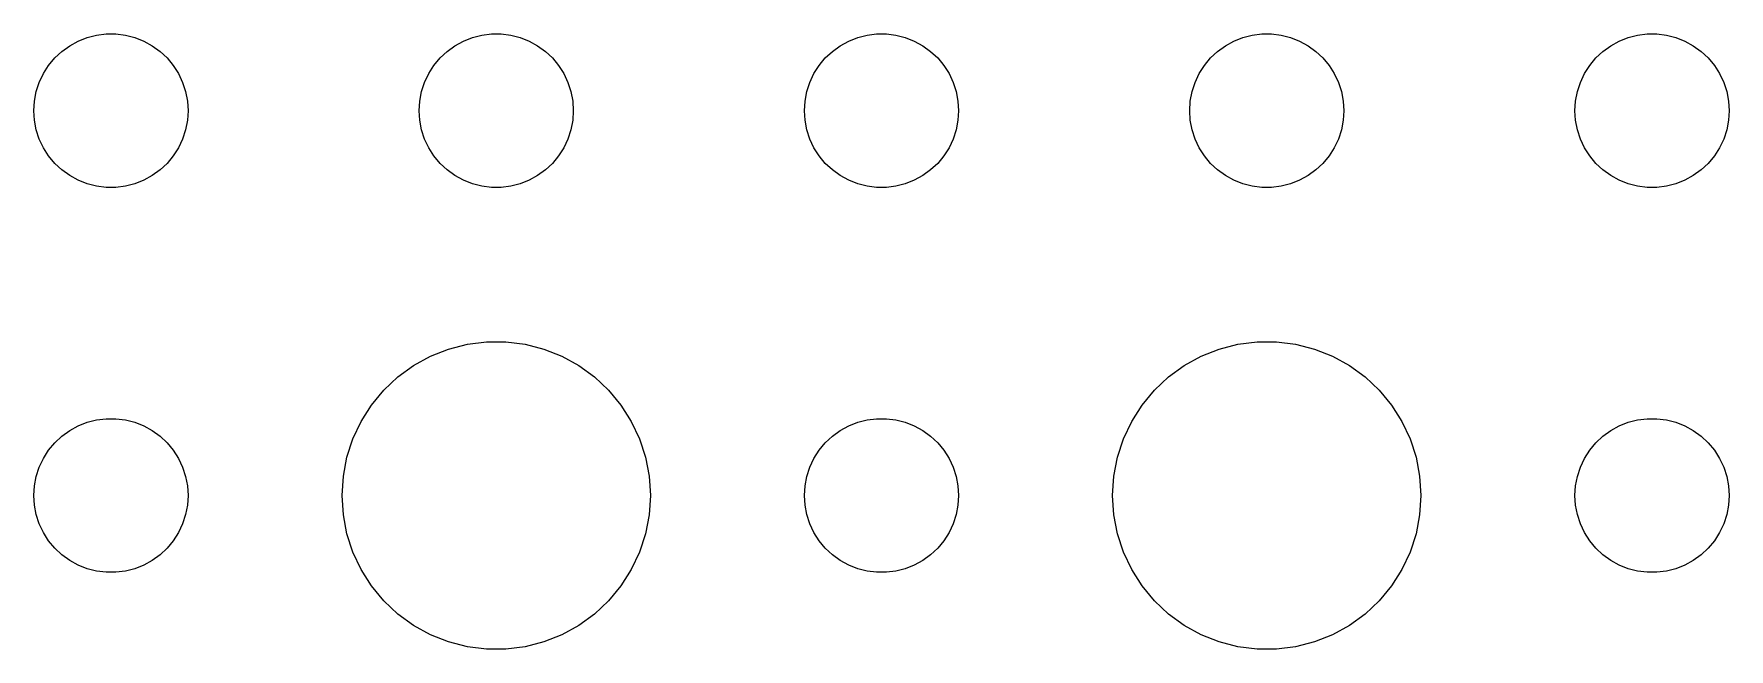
# Model space of a CAD drawing. Header units: metres. Extents: x -142 to 142, y -142 to 142.
# Drawn here: x 36 to 69, y 72.01 to 84 of the extents above; entities that cross this region are included whole.
import ezdxf

# ---------------------------------------------------------------- set-up
doc = ezdxf.new("R2010")
doc.units = ezdxf.units.M

msp = doc.modelspace()

# ---------------------------------------------------------------- linework, layer by layer
for p, q in [((36.6963, 83.7665), (36.8613, 83.8572)), ((36.8613, 83.8572), (37.0365, 83.9266)), ((37.0365, 83.9266), (37.2189, 83.9734)), ((37.2189, 83.9734), (37.4058, 83.997)), ((37.4058, 83.997), (37.5942, 83.997)), ((37.5942, 83.997), (37.7811, 83.9734)), ((37.7811, 83.9734), (37.9635, 83.9266)), ((37.9635, 83.9266), (38.1387, 83.8572)), ((38.1387, 83.8572), (38.3037, 83.7665)), ((44.1963, 83.7665), (44.3613, 83.8572)), ((44.3613, 83.8572), (44.5365, 83.9266)), ((44.5365, 83.9266), (44.7189, 83.9734)), ((44.7189, 83.9734), (44.9058, 83.997)), ((44.9058, 83.997), (45.0942, 83.997)), ((45.0942, 83.997), (45.2811, 83.9734)), ((45.2811, 83.9734), (45.4635, 83.9266)), ((45.4635, 83.9266), (45.6387, 83.8572)), ((45.6387, 83.8572), (45.8037, 83.7665)), ((51.6963, 83.7665), (51.8613, 83.8572)), ((51.8613, 83.8572), (52.0365, 83.9266)), ((52.0365, 83.9266), (52.2189, 83.9734)), ((52.2189, 83.9734), (52.4058, 83.997)), ((52.4058, 83.997), (52.5942, 83.997)), ((52.5942, 83.997), (52.7811, 83.9734)), ((52.7811, 83.9734), (52.9635, 83.9266)), ((52.9635, 83.9266), (53.1387, 83.8572)), ((53.1387, 83.8572), (53.3037, 83.7665)), ((59.1963, 83.7665), (59.3613, 83.8572)), ((59.3613, 83.8572), (59.5365, 83.9266)), ((59.5365, 83.9266), (59.7189, 83.9734)), ((59.7189, 83.9734), (59.9058, 83.997)), ((59.9058, 83.997), (60.0942, 83.997)), ((60.0942, 83.997), (60.2811, 83.9734)), ((60.2811, 83.9734), (60.4635, 83.9266)), ((60.4635, 83.9266), (60.6387, 83.8572)), ((60.6387, 83.8572), (60.8037, 83.7665)), ((66.6963, 83.7665), (66.8613, 83.8572)), ((66.8613, 83.8572), (67.0365, 83.9266)), ((67.0365, 83.9266), (67.2189, 83.9734)), ((67.2189, 83.9734), (67.4058, 83.997)), ((67.4058, 83.997), (67.5942, 83.997)), ((67.5942, 83.997), (67.7811, 83.9734)), ((67.7811, 83.9734), (67.9635, 83.9266)), ((67.9635, 83.9266), (68.1387, 83.8572)), ((68.1387, 83.8572), (68.3037, 83.7665)), ((36.2865, 83.3817), (36.4065, 83.5268)), ((36.4065, 83.5268), (36.5439, 83.6558)), ((36.5439, 83.6558), (36.6963, 83.7665)), ((38.3037, 83.7665), (38.4561, 83.6558)), ((38.4561, 83.6558), (38.5934, 83.5268)), ((38.5934, 83.5268), (38.7135, 83.3817)), ((43.7865, 83.3817), (43.9065, 83.5268)), ((43.9065, 83.5268), (44.0439, 83.6558)), ((44.0439, 83.6558), (44.1963, 83.7665)), ((45.8037, 83.7665), (45.9561, 83.6558)), ((45.9561, 83.6558), (46.0934, 83.5268)), ((46.0934, 83.5268), (46.2135, 83.3817)), ((51.2865, 83.3817), (51.4065, 83.5268)), ((51.4065, 83.5268), (51.5439, 83.6558)), ((51.5439, 83.6558), (51.6963, 83.7665)), ((53.3037, 83.7665), (53.4561, 83.6558)), ((53.4561, 83.6558), (53.5934, 83.5268)), ((53.5934, 83.5268), (53.7135, 83.3817)), ((58.7865, 83.3817), (58.9065, 83.5268)), ((58.9065, 83.5268), (59.0439, 83.6558)), ((59.0439, 83.6558), (59.1963, 83.7665)), ((60.8037, 83.7665), (60.9561, 83.6558)), ((60.9561, 83.6558), (61.0934, 83.5268)), ((61.0934, 83.5268), (61.2135, 83.3817)), ((66.2865, 83.3817), (66.4065, 83.5268)), ((66.4065, 83.5268), (66.5439, 83.6558)), ((66.5439, 83.6558), (66.6963, 83.7665)), ((68.3037, 83.7665), (68.4561, 83.6558)), ((68.4561, 83.6558), (68.5934, 83.5268)), ((68.5934, 83.5268), (68.7135, 83.3817)), ((36.1053, 83.0522), (36.1855, 83.2226)), ((36.1855, 83.2226), (36.2865, 83.3817)), ((38.7135, 83.3817), (38.8145, 83.2226)), ((38.8145, 83.2226), (38.8947, 83.0522)), ((43.6053, 83.0522), (43.6855, 83.2226)), ((43.6855, 83.2226), (43.7865, 83.3817)), ((46.2135, 83.3817), (46.3145, 83.2226)), ((46.3145, 83.2226), (46.3947, 83.0522)), ((51.1053, 83.0522), (51.1855, 83.2226)), ((51.1855, 83.2226), (51.2865, 83.3817)), ((53.7135, 83.3817), (53.8145, 83.2226)), ((53.8145, 83.2226), (53.8947, 83.0522)), ((58.6053, 83.0522), (58.6855, 83.2226)), ((58.6855, 83.2226), (58.7865, 83.3817)), ((61.2135, 83.3817), (61.3145, 83.2226)), ((61.3145, 83.2226), (61.3947, 83.0522)), ((66.1053, 83.0522), (66.1855, 83.2226)), ((66.1855, 83.2226), (66.2865, 83.3817)), ((68.7135, 83.3817), (68.8145, 83.2226)), ((68.8145, 83.2226), (68.8947, 83.0522)), ((36.0118, 82.688), (36.0471, 82.873)), ((36.0471, 82.873), (36.1053, 83.0522)), ((38.8947, 83.0522), (38.9529, 82.873)), ((38.9529, 82.873), (38.9882, 82.688)), ((43.5118, 82.688), (43.5471, 82.873)), ((43.5471, 82.873), (43.6053, 83.0522)), ((46.3947, 83.0522), (46.4529, 82.873)), ((46.4529, 82.873), (46.4882, 82.688)), ((51.0118, 82.688), (51.0471, 82.873)), ((51.0471, 82.873), (51.1053, 83.0522)), ((53.8947, 83.0522), (53.9529, 82.873)), ((53.9529, 82.873), (53.9882, 82.688)), ((58.5118, 82.688), (58.5471, 82.873)), ((58.5471, 82.873), (58.6053, 83.0522)), ((61.3947, 83.0522), (61.4529, 82.873)), ((61.4529, 82.873), (61.4882, 82.688)), ((66.0118, 82.688), (66.0471, 82.873)), ((66.0471, 82.873), (66.1053, 83.0522)), ((68.8947, 83.0522), (68.9529, 82.873)), ((68.9529, 82.873), (68.9882, 82.688)), ((36, 82.5), (36.0118, 82.688)), ((36.0118, 82.312), (36, 82.5)), ((38.9882, 82.688), (39, 82.5)), ((39, 82.5), (38.9882, 82.312)), ((43.5, 82.5), (43.5118, 82.688)), ((43.5118, 82.312), (43.5, 82.5)), ((46.4882, 82.688), (46.5, 82.5)), ((46.5, 82.5), (46.4882, 82.312)), ((51, 82.5), (51.0118, 82.688)), ((51.0118, 82.312), (51, 82.5)), ((53.9882, 82.688), (54, 82.5)), ((54, 82.5), (53.9882, 82.312)), ((58.5, 82.5), (58.5118, 82.688)), ((58.5118, 82.312), (58.5, 82.5)), ((61.4882, 82.688), (61.5, 82.5)), ((61.5, 82.5), (61.4882, 82.312)), ((66, 82.5), (66.0118, 82.688)), ((66.0118, 82.312), (66, 82.5)), ((68.9882, 82.688), (69, 82.5)), ((69, 82.5), (68.9882, 82.312)), ((36.0471, 82.127), (36.0118, 82.312)), ((38.9882, 82.312), (38.9529, 82.127)), ((43.5471, 82.127), (43.5118, 82.312)), ((46.4882, 82.312), (46.4529, 82.127)), ((51.0471, 82.127), (51.0118, 82.312)), ((53.9882, 82.312), (53.9529, 82.127)), ((58.5471, 82.127), (58.5118, 82.312)), ((61.4882, 82.312), (61.4529, 82.127)), ((66.0471, 82.127), (66.0118, 82.312)), ((68.9882, 82.312), (68.9529, 82.127)), ((36.1053, 81.9478), (36.0471, 82.127)), ((36.1855, 81.7774), (36.1053, 81.9478)), ((38.8947, 81.9478), (38.8145, 81.7774)), ((38.9529, 82.127), (38.8947, 81.9478)), ((43.6053, 81.9478), (43.5471, 82.127)), ((43.6855, 81.7774), (43.6053, 81.9478)), ((46.3947, 81.9478), (46.3145, 81.7774)), ((46.4529, 82.127), (46.3947, 81.9478)), ((51.1053, 81.9478), (51.0471, 82.127)), ((51.1855, 81.7774), (51.1053, 81.9478)), ((53.8947, 81.9478), (53.8145, 81.7774)), ((53.9529, 82.127), (53.8947, 81.9478)), ((58.6053, 81.9478), (58.5471, 82.127)), ((58.6855, 81.7774), (58.6053, 81.9478)), ((61.3947, 81.9478), (61.3145, 81.7774)), ((61.4529, 82.127), (61.3947, 81.9478)), ((66.1053, 81.9478), (66.0471, 82.127)), ((66.1855, 81.7774), (66.1053, 81.9478)), ((68.8947, 81.9478), (68.8145, 81.7774)), ((68.9529, 82.127), (68.8947, 81.9478)), ((36.2865, 81.6183), (36.1855, 81.7774)), ((36.4065, 81.4732), (36.2865, 81.6183)), ((38.7135, 81.6183), (38.5934, 81.4732)), ((38.8145, 81.7774), (38.7135, 81.6183)), ((43.7865, 81.6183), (43.6855, 81.7774)), ((43.9065, 81.4732), (43.7865, 81.6183)), ((46.2135, 81.6183), (46.0934, 81.4732)), ((46.3145, 81.7774), (46.2135, 81.6183)), ((51.2865, 81.6183), (51.1855, 81.7774)), ((51.4065, 81.4732), (51.2865, 81.6183)), ((53.7135, 81.6183), (53.5934, 81.4732)), ((53.8145, 81.7774), (53.7135, 81.6183)), ((58.7865, 81.6183), (58.6855, 81.7774)), ((58.9065, 81.4732), (58.7865, 81.6183)), ((61.2135, 81.6183), (61.0934, 81.4732)), ((61.3145, 81.7774), (61.2135, 81.6183)), ((66.2865, 81.6183), (66.1855, 81.7774)), ((66.4065, 81.4732), (66.2865, 81.6183)), ((68.7135, 81.6183), (68.5934, 81.4732)), ((68.8145, 81.7774), (68.7135, 81.6183)), ((36.5439, 81.3442), (36.4065, 81.4732)), ((36.6963, 81.2335), (36.5439, 81.3442)), ((36.8613, 81.1428), (36.6963, 81.2335)), ((38.3037, 81.2335), (38.1387, 81.1428)), ((38.4561, 81.3442), (38.3037, 81.2335)), ((38.5934, 81.4732), (38.4561, 81.3442)), ((44.0439, 81.3442), (43.9065, 81.4732)), ((44.1963, 81.2335), (44.0439, 81.3442)), ((44.3613, 81.1428), (44.1963, 81.2335)), ((45.8037, 81.2335), (45.6387, 81.1428)), ((45.9561, 81.3442), (45.8037, 81.2335)), ((46.0934, 81.4732), (45.9561, 81.3442)), ((51.5439, 81.3442), (51.4065, 81.4732)), ((51.6963, 81.2335), (51.5439, 81.3442)), ((51.8613, 81.1428), (51.6963, 81.2335)), ((53.3037, 81.2335), (53.1387, 81.1428)), ((53.4561, 81.3442), (53.3037, 81.2335)), ((53.5934, 81.4732), (53.4561, 81.3442)), ((59.0439, 81.3442), (58.9065, 81.4732)), ((59.1963, 81.2335), (59.0439, 81.3442)), ((59.3613, 81.1428), (59.1963, 81.2335)), ((60.8037, 81.2335), (60.6387, 81.1428)), ((60.9561, 81.3442), (60.8037, 81.2335)), ((61.0934, 81.4732), (60.9561, 81.3442)), ((66.5439, 81.3442), (66.4065, 81.4732)), ((66.6963, 81.2335), (66.5439, 81.3442)), ((66.8613, 81.1428), (66.6963, 81.2335)), ((68.3037, 81.2335), (68.1387, 81.1428)), ((68.4561, 81.3442), (68.3037, 81.2335)), ((68.5934, 81.4732), (68.4561, 81.3442)), ((37.0365, 81.0734), (36.8613, 81.1428)), ((37.2189, 81.0266), (37.0365, 81.0734)), ((37.4058, 81.003), (37.2189, 81.0266)), ((37.5942, 81.003), (37.4058, 81.003)), ((37.7811, 81.0266), (37.5942, 81.003)), ((37.9635, 81.0734), (37.7811, 81.0266)), ((38.1387, 81.1428), (37.9635, 81.0734)), ((44.5365, 81.0734), (44.3613, 81.1428)), ((44.7189, 81.0266), (44.5365, 81.0734)), ((44.9058, 81.003), (44.7189, 81.0266)), ((45.0942, 81.003), (44.9058, 81.003)), ((45.2811, 81.0266), (45.0942, 81.003)), ((45.4635, 81.0734), (45.2811, 81.0266)), ((45.6387, 81.1428), (45.4635, 81.0734)), ((52.0365, 81.0734), (51.8613, 81.1428)), ((52.2189, 81.0266), (52.0365, 81.0734)), ((52.4058, 81.003), (52.2189, 81.0266)), ((52.5942, 81.003), (52.4058, 81.003)), ((52.7811, 81.0266), (52.5942, 81.003)), ((52.9635, 81.0734), (52.7811, 81.0266)), ((53.1387, 81.1428), (52.9635, 81.0734)), ((59.5365, 81.0734), (59.3613, 81.1428)), ((59.7189, 81.0266), (59.5365, 81.0734)), ((59.9058, 81.003), (59.7189, 81.0266)), ((60.0942, 81.003), (59.9058, 81.003)), ((60.2811, 81.0266), (60.0942, 81.003)), ((60.4635, 81.0734), (60.2811, 81.0266)), ((60.6387, 81.1428), (60.4635, 81.0734)), ((67.0365, 81.0734), (66.8613, 81.1428)), ((67.2189, 81.0266), (67.0365, 81.0734)), ((67.4058, 81.003), (67.2189, 81.0266)), ((67.5942, 81.003), (67.4058, 81.003)), ((67.7811, 81.0266), (67.5942, 81.003)), ((67.9635, 81.0734), (67.7811, 81.0266)), ((68.1387, 81.1428), (67.9635, 81.0734)), ((44.0729, 77.8532), (44.4379, 77.9469)), ((44.4379, 77.9469), (44.8116, 77.9941)), ((44.8116, 77.9941), (45.1884, 77.9941)), ((45.1884, 77.9941), (45.5621, 77.9469)), ((45.5621, 77.9469), (45.927, 77.8532)), ((59.0729, 77.8532), (59.4379, 77.9469)), ((59.4379, 77.9469), (59.8116, 77.9941)), ((59.8116, 77.9941), (60.1884, 77.9941)), ((60.1884, 77.9941), (60.5621, 77.9469)), ((60.5621, 77.9469), (60.927, 77.8532)), ((43.3925, 77.533), (43.7227, 77.7145)), ((43.7227, 77.7145), (44.0729, 77.8532)), ((45.927, 77.8532), (46.2773, 77.7145)), ((46.2773, 77.7145), (46.6075, 77.533)), ((58.3925, 77.533), (58.7227, 77.7145)), ((58.7227, 77.7145), (59.0729, 77.8532)), ((60.927, 77.8532), (61.2773, 77.7145)), ((61.2773, 77.7145), (61.6075, 77.533)), ((42.8131, 77.0536), (43.0877, 77.3115)), ((43.0877, 77.3115), (43.3925, 77.533)), ((46.6075, 77.533), (46.9123, 77.3115)), ((46.9123, 77.3115), (47.1869, 77.0536)), ((57.8131, 77.0536), (58.0877, 77.3115)), ((58.0877, 77.3115), (58.3925, 77.533)), ((61.6075, 77.533), (61.9123, 77.3115)), ((61.9123, 77.3115), (62.1869, 77.0536)), ((42.5729, 76.7634), (42.8131, 77.0536)), ((47.1869, 77.0536), (47.427, 76.7634)), ((57.5729, 76.7634), (57.8131, 77.0536)), ((62.1869, 77.0536), (62.427, 76.7634)), ((42.3711, 76.4453), (42.5729, 76.7634)), ((47.427, 76.7634), (47.6289, 76.4453)), ((57.3711, 76.4453), (57.5729, 76.7634)), ((62.427, 76.7634), (62.6289, 76.4453)), ((36.5439, 76.1558), (36.6963, 76.2665)), ((36.6963, 76.2665), (36.8613, 76.3572)), ((36.8613, 76.3572), (37.0365, 76.4266)), ((37.0365, 76.4266), (37.2189, 76.4734)), ((37.2189, 76.4734), (37.4058, 76.497)), ((37.4058, 76.497), (37.5942, 76.497)), ((37.5942, 76.497), (37.7811, 76.4734)), ((37.7811, 76.4734), (37.9635, 76.4266)), ((37.9635, 76.4266), (38.1387, 76.3572)), ((38.1387, 76.3572), (38.3037, 76.2665)), ((38.3037, 76.2665), (38.4561, 76.1558)), ((42.2107, 76.1044), (42.3711, 76.4453)), ((47.6289, 76.4453), (47.7893, 76.1044)), ((51.5439, 76.1558), (51.6963, 76.2665)), ((51.6963, 76.2665), (51.8613, 76.3572)), ((51.8613, 76.3572), (52.0365, 76.4266)), ((52.0365, 76.4266), (52.2189, 76.4734)), ((52.2189, 76.4734), (52.4058, 76.497)), ((52.4058, 76.497), (52.5942, 76.497)), ((52.5942, 76.497), (52.7811, 76.4734)), ((52.7811, 76.4734), (52.9635, 76.4266)), ((52.9635, 76.4266), (53.1387, 76.3572)), ((53.1387, 76.3572), (53.3037, 76.2665)), ((53.3037, 76.2665), (53.4561, 76.1558)), ((57.2107, 76.1044), (57.3711, 76.4453)), ((62.6289, 76.4453), (62.7893, 76.1044)), ((66.5439, 76.1558), (66.6963, 76.2665)), ((66.6963, 76.2665), (66.8613, 76.3572)), ((66.8613, 76.3572), (67.0365, 76.4266)), ((67.0365, 76.4266), (67.2189, 76.4734)), ((67.2189, 76.4734), (67.4058, 76.497)), ((67.4058, 76.497), (67.5942, 76.497)), ((67.5942, 76.497), (67.7811, 76.4734)), ((67.7811, 76.4734), (67.9635, 76.4266)), ((67.9635, 76.4266), (68.1387, 76.3572)), ((68.1387, 76.3572), (68.3037, 76.2665)), ((68.3037, 76.2665), (68.4561, 76.1558)), ((36.2865, 75.8817), (36.4065, 76.0268)), ((36.4065, 76.0268), (36.5439, 76.1558)), ((38.4561, 76.1558), (38.5934, 76.0268)), ((38.5934, 76.0268), (38.7135, 75.8817)), ((42.0942, 75.7461), (42.2107, 76.1044)), ((47.7893, 76.1044), (47.9057, 75.7461)), ((51.2865, 75.8817), (51.4065, 76.0268)), ((51.4065, 76.0268), (51.5439, 76.1558)), ((53.4561, 76.1558), (53.5934, 76.0268)), ((53.5934, 76.0268), (53.7135, 75.8817)), ((57.0942, 75.7461), (57.2107, 76.1044)), ((62.7893, 76.1044), (62.9057, 75.7461)), ((66.2865, 75.8817), (66.4065, 76.0268)), ((66.4065, 76.0268), (66.5439, 76.1558)), ((68.4561, 76.1558), (68.5934, 76.0268)), ((68.5934, 76.0268), (68.7135, 75.8817)), ((36.1053, 75.5522), (36.1855, 75.7226)), ((36.1855, 75.7226), (36.2865, 75.8817)), ((38.7135, 75.8817), (38.8145, 75.7226)), ((38.8145, 75.7226), (38.8947, 75.5522)), ((42.0237, 75.376), (42.0942, 75.7461)), ((47.9057, 75.7461), (47.9763, 75.376)), ((51.1053, 75.5522), (51.1855, 75.7226)), ((51.1855, 75.7226), (51.2865, 75.8817)), ((53.7135, 75.8817), (53.8145, 75.7226)), ((53.8145, 75.7226), (53.8947, 75.5522)), ((57.0237, 75.376), (57.0942, 75.7461)), ((62.9057, 75.7461), (62.9763, 75.376)), ((66.1053, 75.5522), (66.1855, 75.7226)), ((66.1855, 75.7226), (66.2865, 75.8817)), ((68.7135, 75.8817), (68.8145, 75.7226)), ((68.8145, 75.7226), (68.8947, 75.5522)), ((36.0118, 75.188), (36.0471, 75.373)), ((36.0471, 75.373), (36.1053, 75.5522)), ((38.8947, 75.5522), (38.9529, 75.373)), ((38.9529, 75.373), (38.9882, 75.188)), ((42, 75), (42.0237, 75.376)), ((47.9763, 75.376), (48, 75)), ((51.0118, 75.188), (51.0471, 75.373)), ((51.0471, 75.373), (51.1053, 75.5522)), ((53.8947, 75.5522), (53.9529, 75.373)), ((53.9529, 75.373), (53.9882, 75.188)), ((57, 75), (57.0237, 75.376)), ((62.9763, 75.376), (63, 75)), ((66.0118, 75.188), (66.0471, 75.373)), ((66.0471, 75.373), (66.1053, 75.5522)), ((68.8947, 75.5522), (68.9529, 75.373)), ((68.9529, 75.373), (68.9882, 75.188)), ((36, 75), (36.0118, 75.188)), ((36.0118, 74.812), (36, 75)), ((38.9882, 75.188), (39, 75)), ((39, 75), (38.9882, 74.812)), ((42.0237, 74.624), (42, 75)), ((48, 75), (47.9763, 74.624)), ((51, 75), (51.0118, 75.188)), ((51.0118, 74.812), (51, 75)), ((53.9882, 75.188), (54, 75)), ((54, 75), (53.9882, 74.812)), ((57.0237, 74.624), (57, 75)), ((63, 75), (62.9763, 74.624)), ((66, 75), (66.0118, 75.188)), ((66.0118, 74.812), (66, 75)), ((68.9882, 75.188), (69, 75)), ((69, 75), (68.9882, 74.812)), ((36.0471, 74.627), (36.0118, 74.812)), ((36.1053, 74.4478), (36.0471, 74.627)), ((38.9529, 74.627), (38.8947, 74.4478)), ((38.9882, 74.812), (38.9529, 74.627)), ((42.0942, 74.2539), (42.0237, 74.624)), ((47.9763, 74.624), (47.9057, 74.2539)), ((51.0471, 74.627), (51.0118, 74.812)), ((51.1053, 74.4478), (51.0471, 74.627)), ((53.9529, 74.627), (53.8947, 74.4478)), ((53.9882, 74.812), (53.9529, 74.627)), ((57.0942, 74.2539), (57.0237, 74.624)), ((62.9763, 74.624), (62.9057, 74.2539)), ((66.0471, 74.627), (66.0118, 74.812)), ((66.1053, 74.4478), (66.0471, 74.627)), ((68.9529, 74.627), (68.8947, 74.4478)), ((68.9882, 74.812), (68.9529, 74.627)), ((36.1855, 74.2774), (36.1053, 74.4478)), ((36.2865, 74.1183), (36.1855, 74.2774)), ((38.8145, 74.2774), (38.7135, 74.1183)), ((38.8947, 74.4478), (38.8145, 74.2774)), ((42.2107, 73.8956), (42.0942, 74.2539)), ((47.9057, 74.2539), (47.7893, 73.8956)), ((51.1855, 74.2774), (51.1053, 74.4478)), ((51.2865, 74.1183), (51.1855, 74.2774)), ((53.8145, 74.2774), (53.7135, 74.1183)), ((53.8947, 74.4478), (53.8145, 74.2774)), ((57.2107, 73.8956), (57.0942, 74.2539)), ((62.9057, 74.2539), (62.7893, 73.8956)), ((66.1855, 74.2774), (66.1053, 74.4478)), ((66.2865, 74.1183), (66.1855, 74.2774)), ((68.8145, 74.2774), (68.7135, 74.1183)), ((68.8947, 74.4478), (68.8145, 74.2774)), ((36.4065, 73.9732), (36.2865, 74.1183)), ((36.5439, 73.8442), (36.4065, 73.9732)), ((38.5934, 73.9732), (38.4561, 73.8442)), ((38.7135, 74.1183), (38.5934, 73.9732)), ((51.4065, 73.9732), (51.2865, 74.1183)), ((51.5439, 73.8442), (51.4065, 73.9732)), ((53.5934, 73.9732), (53.4561, 73.8442)), ((53.7135, 74.1183), (53.5934, 73.9732)), ((66.4065, 73.9732), (66.2865, 74.1183)), ((66.5439, 73.8442), (66.4065, 73.9732)), ((68.5934, 73.9732), (68.4561, 73.8442)), ((68.7135, 74.1183), (68.5934, 73.9732)), ((36.6963, 73.7335), (36.5439, 73.8442)), ((36.8613, 73.6428), (36.6963, 73.7335)), ((37.0365, 73.5734), (36.8613, 73.6428)), ((38.1387, 73.6428), (37.9635, 73.5734)), ((38.3037, 73.7335), (38.1387, 73.6428)), ((38.4561, 73.8442), (38.3037, 73.7335)), ((42.3711, 73.5547), (42.2107, 73.8956)), ((47.7893, 73.8956), (47.6289, 73.5547)), ((51.6963, 73.7335), (51.5439, 73.8442)), ((51.8613, 73.6428), (51.6963, 73.7335)), ((52.0365, 73.5734), (51.8613, 73.6428)), ((53.1387, 73.6428), (52.9635, 73.5734)), ((53.3037, 73.7335), (53.1387, 73.6428)), ((53.4561, 73.8442), (53.3037, 73.7335)), ((57.3711, 73.5547), (57.2107, 73.8956)), ((62.7893, 73.8956), (62.6289, 73.5547)), ((66.6963, 73.7335), (66.5439, 73.8442)), ((66.8613, 73.6428), (66.6963, 73.7335)), ((67.0365, 73.5734), (66.8613, 73.6428)), ((68.1387, 73.6428), (67.9635, 73.5734)), ((68.3037, 73.7335), (68.1387, 73.6428)), ((68.4561, 73.8442), (68.3037, 73.7335)), ((37.2189, 73.5266), (37.0365, 73.5734)), ((37.4058, 73.503), (37.2189, 73.5266)), ((37.5942, 73.503), (37.4058, 73.503)), ((37.7811, 73.5266), (37.5942, 73.503)), ((37.9635, 73.5734), (37.7811, 73.5266)), ((42.5729, 73.2366), (42.3711, 73.5547)), ((47.6289, 73.5547), (47.427, 73.2366)), ((52.2189, 73.5266), (52.0365, 73.5734)), ((52.4058, 73.503), (52.2189, 73.5266)), ((52.5942, 73.503), (52.4058, 73.503)), ((52.7811, 73.5266), (52.5942, 73.503)), ((52.9635, 73.5734), (52.7811, 73.5266)), ((57.5729, 73.2366), (57.3711, 73.5547)), ((62.6289, 73.5547), (62.427, 73.2366)), ((67.2189, 73.5266), (67.0365, 73.5734)), ((67.4058, 73.503), (67.2189, 73.5266)), ((67.5942, 73.503), (67.4058, 73.503)), ((67.7811, 73.5266), (67.5942, 73.503)), ((67.9635, 73.5734), (67.7811, 73.5266)), ((42.8131, 72.9464), (42.5729, 73.2366)), ((43.0877, 72.6885), (42.8131, 72.9464)), ((47.1869, 72.9464), (46.9123, 72.6885)), ((47.427, 73.2366), (47.1869, 72.9464)), ((57.8131, 72.9464), (57.5729, 73.2366)), ((58.0877, 72.6885), (57.8131, 72.9464)), ((62.1869, 72.9464), (61.9123, 72.6885)), ((62.427, 73.2366), (62.1869, 72.9464)), ((43.3925, 72.467), (43.0877, 72.6885)), ((46.9123, 72.6885), (46.6075, 72.467)), ((58.3925, 72.467), (58.0877, 72.6885)), ((61.9123, 72.6885), (61.6075, 72.467)), ((43.7227, 72.2855), (43.3925, 72.467)), ((44.0729, 72.1468), (43.7227, 72.2855)), ((46.2773, 72.2855), (45.927, 72.1468)), ((46.6075, 72.467), (46.2773, 72.2855)), ((58.7227, 72.2855), (58.3925, 72.467)), ((59.0729, 72.1468), (58.7227, 72.2855)), ((61.2773, 72.2855), (60.927, 72.1468)), ((61.6075, 72.467), (61.2773, 72.2855)), ((44.4379, 72.0531), (44.0729, 72.1468)), ((44.8116, 72.0059), (44.4379, 72.0531)), ((45.1884, 72.0059), (44.8116, 72.0059)), ((45.5621, 72.0531), (45.1884, 72.0059)), ((45.927, 72.1468), (45.5621, 72.0531)), ((59.4379, 72.0531), (59.0729, 72.1468)), ((59.8116, 72.0059), (59.4379, 72.0531)), ((60.1884, 72.0059), (59.8116, 72.0059)), ((60.5621, 72.0531), (60.1884, 72.0059)), ((60.927, 72.1468), (60.5621, 72.0531))]:
    msp.add_line(p, q)

doc.saveas('drawing.dxf')
